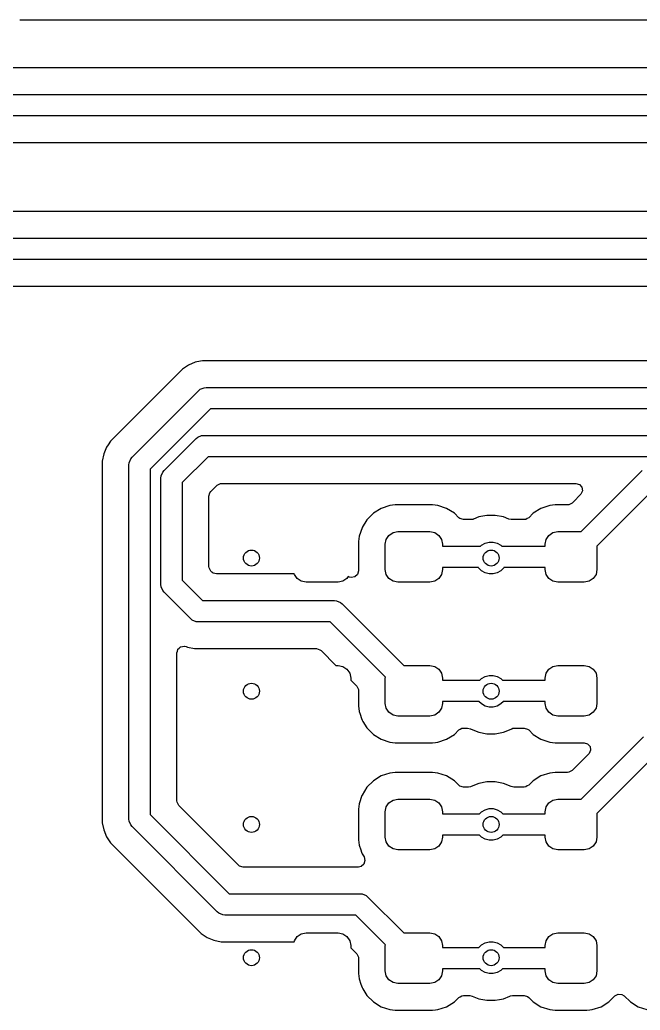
# Model space of a CAD drawing. Extents: x 4.07 to 6.96, y -6.23 to -1.21.
# Drawn here: x 4.671 to 5.13, y -2.401 to -1.669 of the extents above; entities that cross this region are included whole.
import ezdxf

# ---------------------------------------------------------------- set-up
doc = ezdxf.new("R2010")
doc.units = 0
doc.header["$MEASUREMENT"] = 0
doc.layers.add('BLACK', color=7, linetype='CONTINUOUS')

msp = doc.modelspace()

# ---------------------------------------------------------------- linework, layer by layer
at = {"layer": 'BLACK', "linetype": 'CONTINUOUS'}
for p, q in [((4.67124, -1.66931), (4.679, -1.66931)), ((4.679, -1.66931), (5.1536, -1.66931)), ((5.55412, -1.7047), (4.541, -1.7047)), ((4.53082, -1.72441), (5.56218, -1.72441)), ((5.56218, -1.74016), (4.52756, -1.74016)), ((4.52484, -1.75986), (5.55412, -1.75986)), ((5.54955, -1.811), (4.48678, -1.811)), ((4.46457, -1.83071), (5.55973, -1.83071)), ((5.56299, -1.84646), (4.46457, -1.84646)), ((4.48678, -1.86616), (5.56571, -1.86616)), ((4.80101, -1.9223), (4.79599, -1.92438)), ((4.80207, -1.92209), (4.80101, -1.9223)), ((4.80101, -1.9223), (4.80101, -1.9223)), ((4.80634, -1.92124), (4.80207, -1.92209)), ((4.80207, -1.92209), (4.80207, -1.92209)), ((5.74873, -1.92124), (4.80634, -1.92124)), ((4.80634, -1.92124), (4.80634, -1.92124)), ((4.79148, -1.9274), (4.73838, -1.98049)), ((4.79599, -1.92438), (4.79148, -1.9274)), ((4.75424, -1.99251), (4.80349, -1.94325)), ((4.80349, -1.94325), (4.80468, -1.94227)), ((4.80468, -1.94227), (4.80752, -1.9411)), ((4.80752, -1.9411), (4.80906, -1.94094)), ((4.80906, -1.94094), (5.74602, -1.94094)), ((4.81232, -1.95669), (4.76768, -2.00133)), ((5.74275, -1.95669), (4.81232, -1.95669)), ((4.73838, -1.98049), (4.73649, -1.98332)), ((4.7779, -2.00231), (4.80156, -1.97864)), ((4.80156, -1.97864), (4.80275, -1.97767)), ((4.80275, -1.97767), (4.80559, -1.97649)), ((4.80559, -1.97649), (4.80713, -1.97634)), ((4.80713, -1.97634), (5.74406, -1.97634)), ((4.73328, -1.99003), (4.73222, -1.99536)), ((4.73536, -1.98501), (4.73328, -1.99003)), ((4.73328, -1.99003), (4.73328, -1.99003)), ((4.73649, -1.98332), (4.73536, -1.98501)), ((4.73649, -1.98332), (4.73649, -1.98332)), ((4.73222, -1.99536), (4.73222, -1.99536)), ((4.73222, -1.99536), (4.73222, -2.25709)), ((4.75193, -1.99807), (4.75208, -1.99654)), ((4.75208, -1.99654), (4.75326, -1.9937)), ((4.75326, -1.9937), (4.75424, -1.99251)), ((4.81039, -1.99209), (4.79134, -2.01114)), ((5.74079, -1.99209), (4.81039, -1.99209)), ((4.75193, -2.2598), (4.75193, -1.99807)), ((4.76768, -2.00133), (4.76768, -2.25654)), ((4.77574, -2.00634), (4.77692, -2.0035)), ((4.77692, -2.0035), (4.7779, -2.00231)), ((5.08631, -2.04744), (5.13144, -2.00231)), ((4.77559, -2.00787), (4.77574, -2.00634)), ((4.77559, -2.08661), (4.77559, -2.00787)), ((4.79134, -2.01114), (4.79134, -2.08335)), ((4.81712, -2.01322), (4.81953, -2.0119)), ((4.81953, -2.0119), (4.82057, -2.01179)), ((4.82057, -2.01179), (5.0823, -2.01179)), ((5.0823, -2.01179), (5.08494, -2.01257)), ((4.81104, -2.02132), (4.81182, -2.01868)), ((4.81182, -2.01868), (4.81247, -2.01787)), ((4.81247, -2.01787), (4.81712, -2.01322)), ((5.08494, -2.01257), (5.08674, -2.01465)), ((5.08713, -2.01737), (5.08599, -2.01987)), ((5.08674, -2.01465), (5.08713, -2.01737)), ((5.14027, -2.01575), (5.09793, -2.05808)), ((4.81104, -2.07317), (4.81104, -2.02132)), ((5.07957, -2.02631), (5.07716, -2.02762)), ((5.08048, -2.0254), (5.07957, -2.02631)), ((5.08575, -2.02012), (5.08048, -2.0254)), ((5.08599, -2.01987), (5.08575, -2.02012)), ((4.93264, -2.03384), (4.92784, -2.03865)), ((4.93842, -2.03028), (4.93264, -2.03384)), ((4.94487, -2.02814), (4.93842, -2.03028)), ((4.93842, -2.03028), (4.93842, -2.03028)), ((4.94885, -2.02774), (4.94487, -2.02814)), ((4.97635, -2.02774), (4.94885, -2.02774)), ((4.94885, -2.02774), (4.94885, -2.02774)), ((4.98032, -2.02814), (4.97635, -2.02774)), ((4.98677, -2.03028), (4.98032, -2.02814)), ((4.98032, -2.02814), (4.98032, -2.02814)), ((4.99255, -2.03384), (4.98677, -2.03028)), ((4.99584, -2.03713), (4.99255, -2.03384)), ((4.99255, -2.03384), (4.99255, -2.03384)), ((5.05075, -2.03384), (5.04747, -2.03713)), ((5.05653, -2.03028), (5.05075, -2.03384)), ((5.06298, -2.02814), (5.05653, -2.03028)), ((5.05653, -2.03028), (5.05653, -2.03028)), ((5.06696, -2.02774), (5.06298, -2.02814)), ((5.07612, -2.02774), (5.06696, -2.02774)), ((5.06696, -2.02774), (5.06696, -2.02774)), ((5.07716, -2.02762), (5.07612, -2.02774)), ((4.92784, -2.03865), (4.92428, -2.04443)), ((4.99665, -2.03779), (4.99584, -2.03713)), ((4.99929, -2.03856), (4.99665, -2.03779)), ((5.00484, -2.03856), (4.99929, -2.03856)), ((5.00622, -2.03837), (5.00484, -2.03856)), ((5.00639, -2.03826), (5.00622, -2.03837)), ((5.00671, -2.03819), (5.00639, -2.03826)), ((5.01049, -2.03662), (5.00671, -2.03819)), ((5.01658, -2.03541), (5.01049, -2.03662)), ((5.01049, -2.03662), (5.01049, -2.03662)), ((5.02279, -2.03541), (5.01658, -2.03541)), ((5.01658, -2.03541), (5.01658, -2.03541)), ((5.02888, -2.03662), (5.02279, -2.03541)), ((5.02279, -2.03541), (5.02279, -2.03541)), ((5.03266, -2.03819), (5.02888, -2.03662)), ((5.02888, -2.03662), (5.02888, -2.03662)), ((5.03453, -2.03856), (5.03266, -2.03819)), ((5.04401, -2.03856), (5.03453, -2.03856)), ((5.04505, -2.03845), (5.04401, -2.03856)), ((5.04514, -2.0384), (5.04505, -2.03845)), ((5.04539, -2.03837), (5.04514, -2.0384)), ((5.04641, -2.03771), (5.04539, -2.03837)), ((5.04747, -2.03713), (5.04641, -2.03771)), ((4.92424, -2.04453), (4.92214, -2.05088)), ((4.92428, -2.04443), (4.92424, -2.04453)), ((4.92428, -2.04443), (4.92428, -2.04443)), ((4.94418, -2.05018), (4.94721, -2.04815)), ((4.94721, -2.04815), (4.95079, -2.04744)), ((4.95079, -2.04744), (4.97441, -2.04744)), ((4.97441, -2.04744), (4.97799, -2.04815)), ((4.97799, -2.04815), (4.98102, -2.05018)), ((5.06229, -2.05018), (5.06532, -2.04815)), ((5.06532, -2.04815), (5.0689, -2.04744)), ((5.0689, -2.04744), (5.08631, -2.04744)), ((4.92214, -2.05088), (4.92173, -2.05485)), ((4.92173, -2.05485), (4.92173, -2.07651)), ((4.92214, -2.05088), (4.92214, -2.05088)), ((4.92214, -2.05088), (4.92214, -2.05088)), ((4.94144, -2.05679), (4.94215, -2.05321)), ((4.94215, -2.05321), (4.94418, -2.05018)), ((4.98102, -2.05018), (4.98305, -2.05321)), ((4.98305, -2.05321), (4.98376, -2.05679)), ((5.01249, -2.05756), (5.01517, -2.05602)), ((5.01517, -2.05602), (5.01814, -2.05522)), ((5.01814, -2.05522), (5.02123, -2.05522)), ((5.02123, -2.05522), (5.0242, -2.05602)), ((5.0242, -2.05602), (5.02688, -2.05756)), ((5.05955, -2.05679), (5.06026, -2.05321)), ((5.06026, -2.05321), (5.06229, -2.05018)), ((4.94144, -2.07549), (4.94144, -2.05679)), ((4.98376, -2.05679), (4.98376, -2.05827)), ((4.98376, -2.05827), (5.01179, -2.05827)), ((5.01179, -2.05827), (5.01249, -2.05756)), ((5.02688, -2.05756), (5.02758, -2.05827)), ((5.02758, -2.05827), (5.05955, -2.05827)), ((5.05955, -2.05827), (5.05955, -2.05679)), ((5.09793, -2.05808), (5.09793, -2.07549)), ((4.81115, -2.07421), (4.81104, -2.07317)), ((4.81247, -2.07662), (4.81115, -2.07421)), ((4.81314, -2.07729), (4.81247, -2.07662)), ((4.81396, -2.07795), (4.81314, -2.07729)), ((4.81406, -2.07798), (4.81396, -2.07795)), ((4.81426, -2.07812), (4.81406, -2.07798)), ((4.92173, -2.07651), (4.92096, -2.07915)), ((4.94215, -2.07907), (4.94144, -2.07549)), ((4.98376, -2.07549), (4.98305, -2.07907)), ((5.01025, -2.07402), (4.98376, -2.07402)), ((4.98376, -2.07402), (4.98376, -2.07549)), ((5.01031, -2.07412), (5.01025, -2.07402)), ((5.01249, -2.0763), (5.01031, -2.07412)), ((5.01517, -2.07784), (5.01249, -2.0763)), ((5.01814, -2.07864), (5.01517, -2.07784)), ((5.0242, -2.07784), (5.02123, -2.07864)), ((5.02688, -2.0763), (5.0242, -2.07784)), ((5.02906, -2.07412), (5.02688, -2.0763)), ((5.02912, -2.07402), (5.02906, -2.07412)), ((5.05955, -2.07402), (5.02912, -2.07402)), ((5.05955, -2.07549), (5.05955, -2.07402)), ((5.06026, -2.07907), (5.05955, -2.07549)), ((5.09793, -2.07549), (5.09722, -2.07907)), ((4.79134, -2.08335), (4.80641, -2.09843)), ((4.81544, -2.07838), (4.81426, -2.07812)), ((4.8166, -2.07872), (4.81544, -2.07838)), ((4.87417, -2.07872), (4.8166, -2.07872)), ((4.87424, -2.07907), (4.87417, -2.07872)), ((4.87626, -2.0821), (4.87424, -2.07907)), ((4.8793, -2.08413), (4.87626, -2.0821)), ((4.88287, -2.08484), (4.8793, -2.08413)), ((4.9065, -2.08484), (4.88287, -2.08484)), ((4.91007, -2.08413), (4.9065, -2.08484)), ((4.91311, -2.0821), (4.91007, -2.08413)), ((4.91408, -2.08065), (4.91311, -2.0821)), ((4.91498, -2.08102), (4.91408, -2.08065)), ((4.91616, -2.08135), (4.91498, -2.08102)), ((4.91888, -2.08095), (4.91616, -2.08135)), ((4.92096, -2.07915), (4.91888, -2.08095)), ((4.94418, -2.0821), (4.94215, -2.07907)), ((4.94721, -2.08413), (4.94418, -2.0821)), ((4.95079, -2.08484), (4.94721, -2.08413)), ((4.97441, -2.08484), (4.95079, -2.08484)), ((4.97799, -2.08413), (4.97441, -2.08484)), ((4.98102, -2.0821), (4.97799, -2.08413)), ((4.98305, -2.07907), (4.98102, -2.0821)), ((5.02123, -2.07864), (5.01814, -2.07864)), ((5.06229, -2.0821), (5.06026, -2.07907)), ((5.06532, -2.08413), (5.06229, -2.0821)), ((5.0689, -2.08484), (5.06532, -2.08413)), ((5.08858, -2.08484), (5.0689, -2.08484)), ((5.09216, -2.08413), (5.08858, -2.08484)), ((5.09519, -2.0821), (5.09216, -2.08413)), ((5.09722, -2.07907), (5.09519, -2.0821)), ((4.77574, -2.08815), (4.77559, -2.08661)), ((4.77692, -2.09099), (4.77574, -2.08815)), ((4.7779, -2.09218), (4.77692, -2.09099)), ((4.79758, -2.11187), (4.7779, -2.09218)), ((4.80641, -2.09843), (4.90394, -2.09843)), ((4.90394, -2.09843), (4.90547, -2.09858)), ((4.90547, -2.09858), (4.90831, -2.09975)), ((4.90831, -2.09975), (4.9095, -2.10073)), ((4.9095, -2.10073), (4.95503, -2.14626)), ((4.79878, -2.11285), (4.79758, -2.11187)), ((4.80161, -2.11402), (4.79878, -2.11285)), ((4.80315, -2.11417), (4.80161, -2.11402)), ((4.90068, -2.11417), (4.80315, -2.11417)), ((4.94155, -2.15505), (4.90068, -2.11417)), ((4.78738, -2.13693), (4.78775, -2.13569)), ((4.78775, -2.13569), (4.78807, -2.13443)), ((4.78807, -2.13443), (4.78813, -2.13437)), ((4.78813, -2.13437), (4.78816, -2.13429)), ((4.78816, -2.13429), (4.78913, -2.13344)), ((4.78913, -2.13344), (4.79008, -2.13256)), ((4.79008, -2.13256), (4.79017, -2.13254)), ((4.79017, -2.13254), (4.79024, -2.13248)), ((4.79024, -2.13248), (4.79151, -2.1323)), ((4.79151, -2.1323), (4.79279, -2.13207)), ((4.79279, -2.13207), (4.7929, -2.1321)), ((4.7929, -2.1321), (4.79296, -2.13209)), ((4.79296, -2.13209), (4.79413, -2.13241)), ((4.79413, -2.13241), (4.79511, -2.13282)), ((4.79511, -2.13282), (4.79511, -2.13282)), ((4.79511, -2.13282), (4.79511, -2.13282)), ((4.79511, -2.13282), (4.80043, -2.13388)), ((4.80043, -2.13388), (4.80043, -2.13388)), ((4.80043, -2.13388), (4.80043, -2.13388)), ((4.80043, -2.13388), (4.89049, -2.13388)), ((4.89049, -2.13388), (4.89313, -2.13465)), ((4.89313, -2.13465), (4.89394, -2.13531)), ((4.89394, -2.13531), (4.9049, -2.14626)), ((4.78738, -2.24636), (4.78738, -2.13693)), ((4.9049, -2.14626), (4.9065, -2.14626)), ((4.9065, -2.14626), (4.91007, -2.14697)), ((4.91007, -2.14697), (4.91311, -2.149)), ((4.91311, -2.149), (4.91513, -2.15203)), ((4.95503, -2.14626), (4.97441, -2.14626)), ((4.97441, -2.14626), (4.97799, -2.14697)), ((4.97799, -2.14697), (4.98102, -2.149)), ((4.98102, -2.149), (4.98305, -2.15203)), ((5.06026, -2.15203), (5.06229, -2.149)), ((5.06229, -2.149), (5.06532, -2.14697)), ((5.06532, -2.14697), (5.0689, -2.14626)), ((5.0689, -2.14626), (5.08858, -2.14626)), ((5.08858, -2.14626), (5.09216, -2.14697)), ((5.09216, -2.14697), (5.09519, -2.149)), ((5.09519, -2.149), (5.09722, -2.15203)), ((4.91513, -2.15203), (4.91585, -2.15561)), ((4.91585, -2.15561), (4.91585, -2.15721)), ((4.91585, -2.15721), (4.9203, -2.16167)), ((4.94144, -2.15561), (4.94155, -2.15505)), ((4.94144, -2.17431), (4.94144, -2.15561)), ((4.98305, -2.15203), (4.98376, -2.15561)), ((4.98376, -2.15561), (4.98376, -2.15709)), ((4.98376, -2.15709), (5.01139, -2.15709)), ((5.01139, -2.15709), (5.01249, -2.15598)), ((5.01249, -2.15598), (5.01517, -2.15444)), ((5.01517, -2.15444), (5.01814, -2.15364)), ((5.01814, -2.15364), (5.02123, -2.15364)), ((5.02123, -2.15364), (5.0242, -2.15444)), ((5.0242, -2.15444), (5.02688, -2.15598)), ((5.02688, -2.15598), (5.02798, -2.15709)), ((5.02798, -2.15709), (5.05955, -2.15709)), ((5.05955, -2.15561), (5.06026, -2.15203)), ((5.05955, -2.15709), (5.05955, -2.15561)), ((5.09722, -2.15203), (5.09793, -2.15561)), ((5.09793, -2.15561), (5.09793, -2.17431)), ((4.9203, -2.16167), (4.92162, -2.16408)), ((4.92162, -2.16408), (4.92173, -2.16512)), ((4.92173, -2.16512), (4.92173, -2.17625)), ((5.0106, -2.17283), (4.98376, -2.17283)), ((4.98376, -2.17283), (4.98376, -2.17431)), ((5.01249, -2.17472), (5.0106, -2.17283)), ((5.02877, -2.17283), (5.02688, -2.17472)), ((5.05955, -2.17283), (5.02877, -2.17283)), ((5.05955, -2.17431), (5.05955, -2.17283)), ((4.92173, -2.17625), (4.92173, -2.17625)), ((4.92173, -2.17625), (4.92214, -2.18023)), ((4.92214, -2.18023), (4.92283, -2.18232)), ((4.94215, -2.17789), (4.94144, -2.17431)), ((4.94418, -2.18092), (4.94215, -2.17789)), ((4.98305, -2.17789), (4.98102, -2.18092)), ((4.98376, -2.17431), (4.98305, -2.17789)), ((5.01517, -2.17627), (5.01249, -2.17472)), ((5.01814, -2.17706), (5.01517, -2.17627)), ((5.02123, -2.17706), (5.01814, -2.17706)), ((5.0242, -2.17627), (5.02123, -2.17706)), ((5.02688, -2.17472), (5.0242, -2.17627)), ((5.06026, -2.17789), (5.05955, -2.17431)), ((5.06229, -2.18092), (5.06026, -2.17789)), ((5.09722, -2.17789), (5.09519, -2.18092)), ((5.09793, -2.17431), (5.09722, -2.17789)), ((4.92283, -2.18232), (4.9239, -2.18554)), ((4.9239, -2.18554), (4.92428, -2.18667)), ((4.92428, -2.18667), (4.92428, -2.18667)), ((4.92428, -2.18667), (4.92494, -2.18776)), ((4.92494, -2.18776), (4.92784, -2.19245)), ((4.94721, -2.18295), (4.94418, -2.18092)), ((4.95079, -2.18366), (4.94721, -2.18295)), ((4.97441, -2.18366), (4.95079, -2.18366)), ((4.97799, -2.18295), (4.97441, -2.18366)), ((4.98102, -2.18092), (4.97799, -2.18295)), ((5.06532, -2.18295), (5.06229, -2.18092)), ((5.0689, -2.18366), (5.06532, -2.18295)), ((5.08858, -2.18366), (5.0689, -2.18366)), ((5.09216, -2.18295), (5.08858, -2.18366)), ((5.09519, -2.18092), (5.09216, -2.18295)), ((4.92784, -2.19245), (4.93264, -2.19726)), ((4.99255, -2.19726), (4.99584, -2.19397)), ((4.99584, -2.19397), (4.9969, -2.19339)), ((4.9969, -2.19339), (4.99792, -2.19274)), ((4.99792, -2.19274), (4.99816, -2.1927)), ((4.99816, -2.1927), (4.99826, -2.19265)), ((4.99826, -2.19265), (4.99929, -2.19254)), ((4.99929, -2.19254), (5.00216, -2.19254)), ((5.00216, -2.19254), (5.00451, -2.19323)), ((5.00451, -2.19323), (5.00455, -2.19317)), ((5.00455, -2.19317), (5.00476, -2.19328)), ((5.00476, -2.19328), (5.00476, -2.19328)), ((5.00476, -2.19328), (5.00476, -2.19328)), ((5.00476, -2.19328), (5.00476, -2.19328)), ((5.00476, -2.19328), (5.00502, -2.19339)), ((5.00502, -2.19339), (5.01049, -2.19566)), ((5.02888, -2.19566), (5.03461, -2.19328)), ((5.03461, -2.19328), (5.03482, -2.19317)), ((5.03461, -2.19328), (5.03461, -2.19328)), ((5.03482, -2.19317), (5.03487, -2.19325)), ((5.03487, -2.19325), (5.03521, -2.19314)), ((5.03521, -2.19314), (5.03583, -2.19274)), ((5.03583, -2.19274), (5.03705, -2.19256)), ((5.03705, -2.19256), (5.03712, -2.19254)), ((5.03712, -2.19254), (5.03721, -2.19254)), ((5.03721, -2.19254), (5.04401, -2.19254)), ((5.04401, -2.19254), (5.04665, -2.19331)), ((5.04665, -2.19331), (5.04747, -2.19397)), ((5.04747, -2.19397), (5.05075, -2.19726)), ((4.93264, -2.19726), (4.93842, -2.20082)), ((4.93842, -2.20082), (4.94487, -2.20296)), ((4.98032, -2.20296), (4.98677, -2.20082)), ((4.98677, -2.20082), (4.99255, -2.19726)), ((5.01049, -2.19566), (5.01658, -2.19687)), ((5.01658, -2.19687), (5.01658, -2.19687)), ((5.01658, -2.19687), (5.01658, -2.19687)), ((5.01658, -2.19687), (5.02279, -2.19687)), ((5.02279, -2.19687), (5.02888, -2.19566)), ((5.02279, -2.19687), (5.02279, -2.19687)), ((5.05075, -2.19726), (5.05653, -2.20082)), ((5.05653, -2.20082), (5.06298, -2.20296)), ((5.08631, -2.24508), (5.13223, -2.19916)), ((4.94487, -2.20296), (4.94885, -2.20337)), ((4.94885, -2.20337), (4.97635, -2.20337)), ((4.97635, -2.20337), (4.97852, -2.20314)), ((4.97635, -2.20337), (4.97635, -2.20337)), ((4.97635, -2.20337), (4.97635, -2.20337)), ((4.97852, -2.20314), (4.98032, -2.20296)), ((5.06298, -2.20296), (5.06696, -2.20337)), ((5.06696, -2.20337), (5.08837, -2.20337)), ((5.08837, -2.20337), (5.091, -2.20414)), ((5.091, -2.20414), (5.09281, -2.20622)), ((5.0932, -2.20894), (5.09205, -2.21144)), ((5.09281, -2.20622), (5.0932, -2.20894)), ((5.09182, -2.2117), (5.07957, -2.22394)), ((5.09205, -2.21144), (5.09182, -2.2117)), ((5.14106, -2.2126), (5.09793, -2.25572)), ((5.07957, -2.22394), (5.07716, -2.22526)), ((4.93264, -2.23148), (4.92784, -2.23629)), ((4.93842, -2.22792), (4.93264, -2.23148)), ((4.94487, -2.22578), (4.93842, -2.22792)), ((4.93842, -2.22792), (4.93842, -2.22792)), ((4.94885, -2.22537), (4.94487, -2.22578)), ((4.97635, -2.22537), (4.94885, -2.22537)), ((4.94885, -2.22537), (4.94885, -2.22537)), ((4.98032, -2.22578), (4.97635, -2.22537)), ((4.98677, -2.22792), (4.98032, -2.22578)), ((4.98032, -2.22578), (4.98032, -2.22578)), ((4.99255, -2.23148), (4.98677, -2.22792)), ((4.99584, -2.23477), (4.99255, -2.23148)), ((4.99255, -2.23148), (4.99255, -2.23148)), ((5.05075, -2.23148), (5.04747, -2.23477)), ((5.05653, -2.22792), (5.05075, -2.23148)), ((5.06298, -2.22578), (5.05653, -2.22792)), ((5.05653, -2.22792), (5.05653, -2.22792)), ((5.06696, -2.22537), (5.06298, -2.22578)), ((5.07612, -2.22537), (5.06696, -2.22537)), ((5.06696, -2.22537), (5.06696, -2.22537)), ((5.07716, -2.22526), (5.07612, -2.22537)), ((4.92784, -2.23629), (4.92428, -2.24207)), ((4.99665, -2.23543), (4.99584, -2.23477)), ((4.99929, -2.2362), (4.99665, -2.23543)), ((5.00294, -2.2362), (4.99929, -2.2362)), ((5.00432, -2.236), (5.00294, -2.2362)), ((5.00449, -2.23589), (5.00432, -2.236)), ((5.00481, -2.23583), (5.00449, -2.23589)), ((5.01049, -2.23347), (5.00481, -2.23583)), ((5.01658, -2.23226), (5.01049, -2.23347)), ((5.01049, -2.23347), (5.01049, -2.23347)), ((5.02279, -2.23226), (5.01658, -2.23226)), ((5.01658, -2.23226), (5.01658, -2.23226)), ((5.02888, -2.23347), (5.02279, -2.23226)), ((5.02279, -2.23226), (5.02279, -2.23226)), ((5.03456, -2.23583), (5.02888, -2.23347)), ((5.02888, -2.23347), (5.02888, -2.23347)), ((5.03643, -2.2362), (5.03456, -2.23583)), ((5.04401, -2.2362), (5.03643, -2.2362)), ((5.04505, -2.23609), (5.04401, -2.2362)), ((5.04514, -2.23604), (5.04505, -2.23609)), ((5.04539, -2.236), (5.04514, -2.23604)), ((5.04641, -2.23535), (5.04539, -2.236)), ((5.04747, -2.23477), (5.04641, -2.23535)), ((4.92416, -2.24242), (4.92214, -2.24851)), ((4.92428, -2.24207), (4.92416, -2.24242)), ((4.92428, -2.24207), (4.92428, -2.24207)), ((4.94418, -2.24782), (4.94721, -2.24579)), ((4.94721, -2.24579), (4.95079, -2.24508)), ((4.95079, -2.24508), (4.97441, -2.24508)), ((4.97441, -2.24508), (4.97799, -2.24579)), ((4.97799, -2.24579), (4.98102, -2.24782)), ((5.06229, -2.24782), (5.06532, -2.24579)), ((5.06532, -2.24579), (5.0689, -2.24508)), ((5.0689, -2.24508), (5.08631, -2.24508)), ((4.78749, -2.2474), (4.78738, -2.24636)), ((4.78881, -2.24981), (4.78749, -2.2474)), ((4.83283, -2.29383), (4.78881, -2.24981)), ((4.92214, -2.24851), (4.92173, -2.25249)), ((4.92173, -2.25249), (4.92173, -2.27507)), ((4.92214, -2.24851), (4.92214, -2.24851)), ((4.92214, -2.24851), (4.92214, -2.24851)), ((4.94144, -2.25443), (4.94215, -2.25085)), ((4.94215, -2.25085), (4.94418, -2.24782)), ((4.98102, -2.24782), (4.98305, -2.25085)), ((4.98305, -2.25085), (4.98376, -2.25443)), ((5.01249, -2.25441), (5.01517, -2.25287)), ((5.01517, -2.25287), (5.01814, -2.25207)), ((5.01814, -2.25207), (5.02123, -2.25207)), ((5.02123, -2.25207), (5.0242, -2.25287)), ((5.0242, -2.25287), (5.02688, -2.25441)), ((5.05955, -2.25443), (5.06026, -2.25085)), ((5.06026, -2.25085), (5.06229, -2.24782)), ((4.73222, -2.25709), (4.73222, -2.26252)), ((4.75208, -2.26134), (4.75193, -2.2598)), ((4.76768, -2.25654), (4.8261, -2.31496)), ((4.94144, -2.27313), (4.94144, -2.25443)), ((4.98376, -2.25443), (4.98376, -2.25591)), ((4.98376, -2.25591), (5.011, -2.25591)), ((5.011, -2.25591), (5.01249, -2.25441)), ((5.02688, -2.25441), (5.02837, -2.25591)), ((5.02837, -2.25591), (5.05955, -2.25591)), ((5.05955, -2.25591), (5.05955, -2.25443)), ((5.09793, -2.25572), (5.09793, -2.27313)), ((4.73222, -2.26252), (4.73222, -2.26252)), ((4.73222, -2.26252), (4.73222, -2.26252)), ((4.73222, -2.26252), (4.73328, -2.26785)), ((4.73328, -2.26785), (4.73328, -2.26785)), ((4.73328, -2.26785), (4.73536, -2.27287)), ((4.75326, -2.26418), (4.75208, -2.26134)), ((4.75424, -2.26537), (4.75326, -2.26418)), ((4.81727, -2.3284), (4.75424, -2.26537)), ((4.73536, -2.27287), (4.73838, -2.27738)), ((4.92173, -2.27507), (4.92173, -2.27507)), ((4.92173, -2.27507), (4.92214, -2.27905)), ((4.94215, -2.27671), (4.94144, -2.27313)), ((4.98376, -2.27313), (4.98305, -2.27671)), ((5.011, -2.27165), (4.98376, -2.27165)), ((4.98376, -2.27165), (4.98376, -2.27313)), ((5.01249, -2.27315), (5.011, -2.27165)), ((5.01517, -2.27469), (5.01249, -2.27315)), ((5.01814, -2.27549), (5.01517, -2.27469)), ((5.02123, -2.27549), (5.01814, -2.27549)), ((5.0242, -2.27469), (5.02123, -2.27549)), ((5.02688, -2.27315), (5.0242, -2.27469)), ((5.02837, -2.27165), (5.02688, -2.27315)), ((5.05955, -2.27165), (5.02837, -2.27165)), ((5.05955, -2.27313), (5.05955, -2.27165)), ((5.06026, -2.27671), (5.05955, -2.27313)), ((5.09793, -2.27313), (5.09722, -2.27671)), ((4.73838, -2.27738), (4.80525, -2.34426)), ((4.92214, -2.27905), (4.92333, -2.28265)), ((4.92333, -2.28265), (4.92384, -2.28419)), ((4.94418, -2.27974), (4.94215, -2.27671)), ((4.94721, -2.28177), (4.94418, -2.27974)), ((4.95079, -2.28248), (4.94721, -2.28177)), ((4.97441, -2.28248), (4.95079, -2.28248)), ((4.97799, -2.28177), (4.97441, -2.28248)), ((4.98102, -2.27974), (4.97799, -2.28177)), ((4.98305, -2.27671), (4.98102, -2.27974)), ((5.06229, -2.27974), (5.06026, -2.27671)), ((5.06532, -2.28177), (5.06229, -2.27974)), ((5.0689, -2.28248), (5.06532, -2.28177)), ((5.08858, -2.28248), (5.0689, -2.28248)), ((5.09216, -2.28177), (5.08858, -2.28248)), ((5.09519, -2.27974), (5.09216, -2.28177)), ((5.09722, -2.27671), (5.09519, -2.27974)), ((4.92384, -2.28419), (4.92428, -2.28549)), ((4.92428, -2.28549), (4.92428, -2.28549)), ((4.92428, -2.28549), (4.92571, -2.28781)), ((4.92571, -2.28781), (4.92643, -2.29046)), ((4.83364, -2.29448), (4.83283, -2.29383)), ((4.83628, -2.29526), (4.83364, -2.29448)), ((4.92155, -2.29526), (4.83628, -2.29526)), ((4.9235, -2.29485), (4.92155, -2.29526)), ((4.92561, -2.29309), (4.9235, -2.29485)), ((4.92643, -2.29046), (4.92561, -2.29309)), ((4.8261, -2.31496), (4.92283, -2.31496)), ((4.92283, -2.31496), (4.92437, -2.31511)), ((4.92437, -2.31511), (4.92721, -2.31629)), ((4.92721, -2.31629), (4.9284, -2.31727)), ((4.9284, -2.31727), (4.95503, -2.3439)), ((4.81846, -2.32938), (4.81727, -2.3284)), ((4.8213, -2.33056), (4.81846, -2.32938)), ((4.82283, -2.33071), (4.8213, -2.33056)), ((4.91957, -2.33071), (4.82283, -2.33071)), ((4.94155, -2.35268), (4.91957, -2.33071)), ((4.80525, -2.34426), (4.80977, -2.34727)), ((4.80977, -2.34727), (4.81479, -2.34935)), ((4.87424, -2.34967), (4.87626, -2.34664)), ((4.87626, -2.34664), (4.8793, -2.34461)), ((4.8793, -2.34461), (4.88287, -2.3439)), ((4.88287, -2.3439), (4.9065, -2.3439)), ((4.9065, -2.3439), (4.91007, -2.34461)), ((4.91007, -2.34461), (4.91311, -2.34664)), ((4.91311, -2.34664), (4.91513, -2.34967)), ((4.95503, -2.3439), (4.97441, -2.3439)), ((4.97441, -2.3439), (4.97799, -2.34461)), ((4.97799, -2.34461), (4.98102, -2.34664)), ((4.98102, -2.34664), (4.98305, -2.34967)), ((5.06026, -2.34967), (5.06229, -2.34664)), ((5.06229, -2.34664), (5.06532, -2.34461)), ((5.06532, -2.34461), (5.0689, -2.3439)), ((5.0689, -2.3439), (5.08858, -2.3439)), ((5.08858, -2.3439), (5.09216, -2.34461)), ((5.09216, -2.34461), (5.09519, -2.34664)), ((5.09519, -2.34664), (5.09722, -2.34967)), ((4.81479, -2.34935), (4.81479, -2.34935)), ((4.81479, -2.34935), (4.81479, -2.34935)), ((4.81479, -2.34935), (4.81479, -2.34935)), ((4.81479, -2.34935), (4.82012, -2.35041)), ((4.82012, -2.35041), (4.82012, -2.35041)), ((4.82012, -2.35041), (4.82012, -2.35041)), ((4.82012, -2.35041), (4.87409, -2.35041)), ((4.87409, -2.35041), (4.87424, -2.34967)), ((4.91513, -2.34967), (4.91585, -2.35325)), ((4.91585, -2.35325), (4.91585, -2.35485)), ((4.91585, -2.35485), (4.9203, -2.3593)), ((4.94144, -2.35325), (4.94155, -2.35268)), ((4.94144, -2.37195), (4.94144, -2.35325)), ((4.98305, -2.34967), (4.98376, -2.35325)), ((4.98376, -2.35325), (4.98376, -2.35472)), ((4.98376, -2.35472), (5.0106, -2.35472)), ((5.0106, -2.35472), (5.01249, -2.35283)), ((5.01249, -2.35283), (5.01517, -2.35129)), ((5.01517, -2.35129), (5.01814, -2.35049)), ((5.01814, -2.35049), (5.02123, -2.35049)), ((5.02123, -2.35049), (5.0242, -2.35129)), ((5.0242, -2.35129), (5.02688, -2.35283)), ((5.02688, -2.35283), (5.02877, -2.35472)), ((5.02877, -2.35472), (5.05955, -2.35472)), ((5.05955, -2.35325), (5.06026, -2.34967)), ((5.05955, -2.35472), (5.05955, -2.35325)), ((5.09722, -2.34967), (5.09793, -2.35325)), ((5.09793, -2.35325), (5.09793, -2.37195)), ((4.9203, -2.3593), (4.92162, -2.36172)), ((4.92162, -2.36172), (4.92173, -2.36276)), ((4.92173, -2.36276), (4.92173, -2.37388)), ((5.01139, -2.37047), (4.98376, -2.37047)), ((4.98376, -2.37047), (4.98376, -2.37195)), ((5.01249, -2.37158), (5.01139, -2.37047)), ((5.02798, -2.37047), (5.02688, -2.37158)), ((5.05955, -2.37047), (5.02798, -2.37047)), ((5.05955, -2.37195), (5.05955, -2.37047)), ((4.92173, -2.37388), (4.92173, -2.37389)), ((4.92173, -2.37389), (4.92214, -2.37786)), ((4.92214, -2.37786), (4.9234, -2.38166)), ((4.94215, -2.37553), (4.94144, -2.37195)), ((4.94418, -2.37856), (4.94215, -2.37553)), ((4.98305, -2.37553), (4.98102, -2.37856)), ((4.98376, -2.37195), (4.98305, -2.37553)), ((5.01517, -2.37312), (5.01249, -2.37158)), ((5.01814, -2.37391), (5.01517, -2.37312)), ((5.02123, -2.37391), (5.01814, -2.37391)), ((5.0242, -2.37312), (5.02123, -2.37391)), ((5.02688, -2.37158), (5.0242, -2.37312)), ((5.06026, -2.37553), (5.05955, -2.37195)), ((5.06229, -2.37856), (5.06026, -2.37553)), ((5.09722, -2.37553), (5.09519, -2.37856)), ((5.09793, -2.37195), (5.09722, -2.37553)), ((4.9234, -2.38166), (4.92425, -2.38424)), ((4.92425, -2.38424), (4.92428, -2.38431)), ((4.92428, -2.38431), (4.92428, -2.38431)), ((4.92428, -2.38431), (4.92481, -2.38517)), ((4.92481, -2.38517), (4.92784, -2.39009)), ((4.94721, -2.38059), (4.94418, -2.37856)), ((4.95079, -2.3813), (4.94721, -2.38059)), ((4.97441, -2.3813), (4.95079, -2.3813)), ((4.97799, -2.38059), (4.97441, -2.3813)), ((4.98102, -2.37856), (4.97799, -2.38059)), ((5.06532, -2.38059), (5.06229, -2.37856)), ((5.0689, -2.3813), (5.06532, -2.38059)), ((5.08858, -2.3813), (5.0689, -2.3813)), ((5.09216, -2.38059), (5.08858, -2.3813)), ((5.09519, -2.37856), (5.09216, -2.38059)), ((4.92784, -2.39009), (4.93264, -2.3949)), ((4.99255, -2.3949), (4.99584, -2.39161)), ((4.99584, -2.39161), (4.9969, -2.39103)), ((4.9969, -2.39103), (4.99792, -2.39037)), ((4.99792, -2.39037), (4.99816, -2.39034)), ((4.99816, -2.39034), (4.99826, -2.39029)), ((4.99826, -2.39029), (4.99929, -2.39018)), ((4.99929, -2.39018), (5.00389, -2.39018)), ((5.00389, -2.39018), (5.00576, -2.39055)), ((5.00576, -2.39055), (5.01049, -2.39251)), ((5.01049, -2.39251), (5.01049, -2.39251)), ((5.01049, -2.39251), (5.01049, -2.39251)), ((5.01049, -2.39251), (5.01658, -2.39372)), ((5.02579, -2.39312), (5.02888, -2.39251)), ((5.02888, -2.39251), (5.03361, -2.39055)), ((5.02888, -2.39251), (5.02888, -2.39251)), ((5.02888, -2.39251), (5.02888, -2.39251)), ((5.03361, -2.39055), (5.03393, -2.39048)), ((5.03393, -2.39048), (5.0341, -2.39037)), ((5.0341, -2.39037), (5.03548, -2.39018)), ((5.03548, -2.39018), (5.04401, -2.39018)), ((5.04401, -2.39018), (5.04665, -2.39095)), ((5.04665, -2.39095), (5.04747, -2.39161)), ((5.04747, -2.39161), (5.05075, -2.3949)), ((5.10673, -2.3949), (5.11121, -2.39041)), ((5.11121, -2.39041), (5.11363, -2.38909)), ((5.11363, -2.38909), (5.11637, -2.38929)), ((5.11637, -2.38929), (5.11812, -2.39041)), ((5.11812, -2.39041), (5.1226, -2.3949)), ((4.93264, -2.3949), (4.93842, -2.39846)), ((4.93842, -2.39846), (4.94487, -2.4006)), ((4.98032, -2.4006), (4.98677, -2.39846)), ((4.98677, -2.39846), (4.99255, -2.3949)), ((5.01658, -2.39372), (5.01658, -2.39372)), ((5.01658, -2.39372), (5.01658, -2.39372)), ((5.01658, -2.39372), (5.02279, -2.39372)), ((5.02279, -2.39372), (5.02579, -2.39312)), ((5.02279, -2.39372), (5.02279, -2.39372)), ((5.05075, -2.3949), (5.05653, -2.39846)), ((5.05653, -2.39846), (5.06298, -2.4006)), ((5.0945, -2.4006), (5.10095, -2.39846)), ((5.10095, -2.39846), (5.10673, -2.3949)), ((5.1226, -2.3949), (5.12839, -2.39846)), ((5.12839, -2.39846), (5.13483, -2.4006)), ((4.94487, -2.4006), (4.94885, -2.401)), ((4.94885, -2.401), (4.97635, -2.401)), ((4.97635, -2.401), (4.97852, -2.40078)), ((4.97635, -2.401), (4.97635, -2.401)), ((4.97635, -2.401), (4.97635, -2.401)), ((4.97852, -2.40078), (4.98032, -2.4006)), ((5.06298, -2.4006), (5.06696, -2.401)), ((5.06696, -2.401), (5.09052, -2.401)), ((5.09052, -2.401), (5.0927, -2.40078)), ((5.09052, -2.401), (5.09052, -2.401)), ((5.09052, -2.401), (5.09052, -2.401)), ((5.0927, -2.40078), (5.0945, -2.4006))]:
    msp.add_line(p, q, dxfattribs=at)
at = {"layer": 'BLACK'}
for centre in [(4.84252, -2.06693), (5.01969, -2.06693), (4.84252, -2.16535), (5.01969, -2.16535), (4.84252, -2.26378), (5.01969, -2.26378), (4.84252, -2.3622), (5.01969, -2.3622)]:
    msp.add_circle(centre, 0.00591, dxfattribs=at)
at = {"layer": 'WHITE'}
for centre in [(4.84252, -2.06693), (5.01969, -2.06693), (4.84252, -2.16535), (5.01969, -2.16535), (4.84252, -2.26378), (5.01969, -2.26378), (4.84252, -2.3622), (5.01969, -2.3622)]:
    msp.add_circle(centre, 0.00591, dxfattribs=at)

doc.saveas('drawing.dxf')
